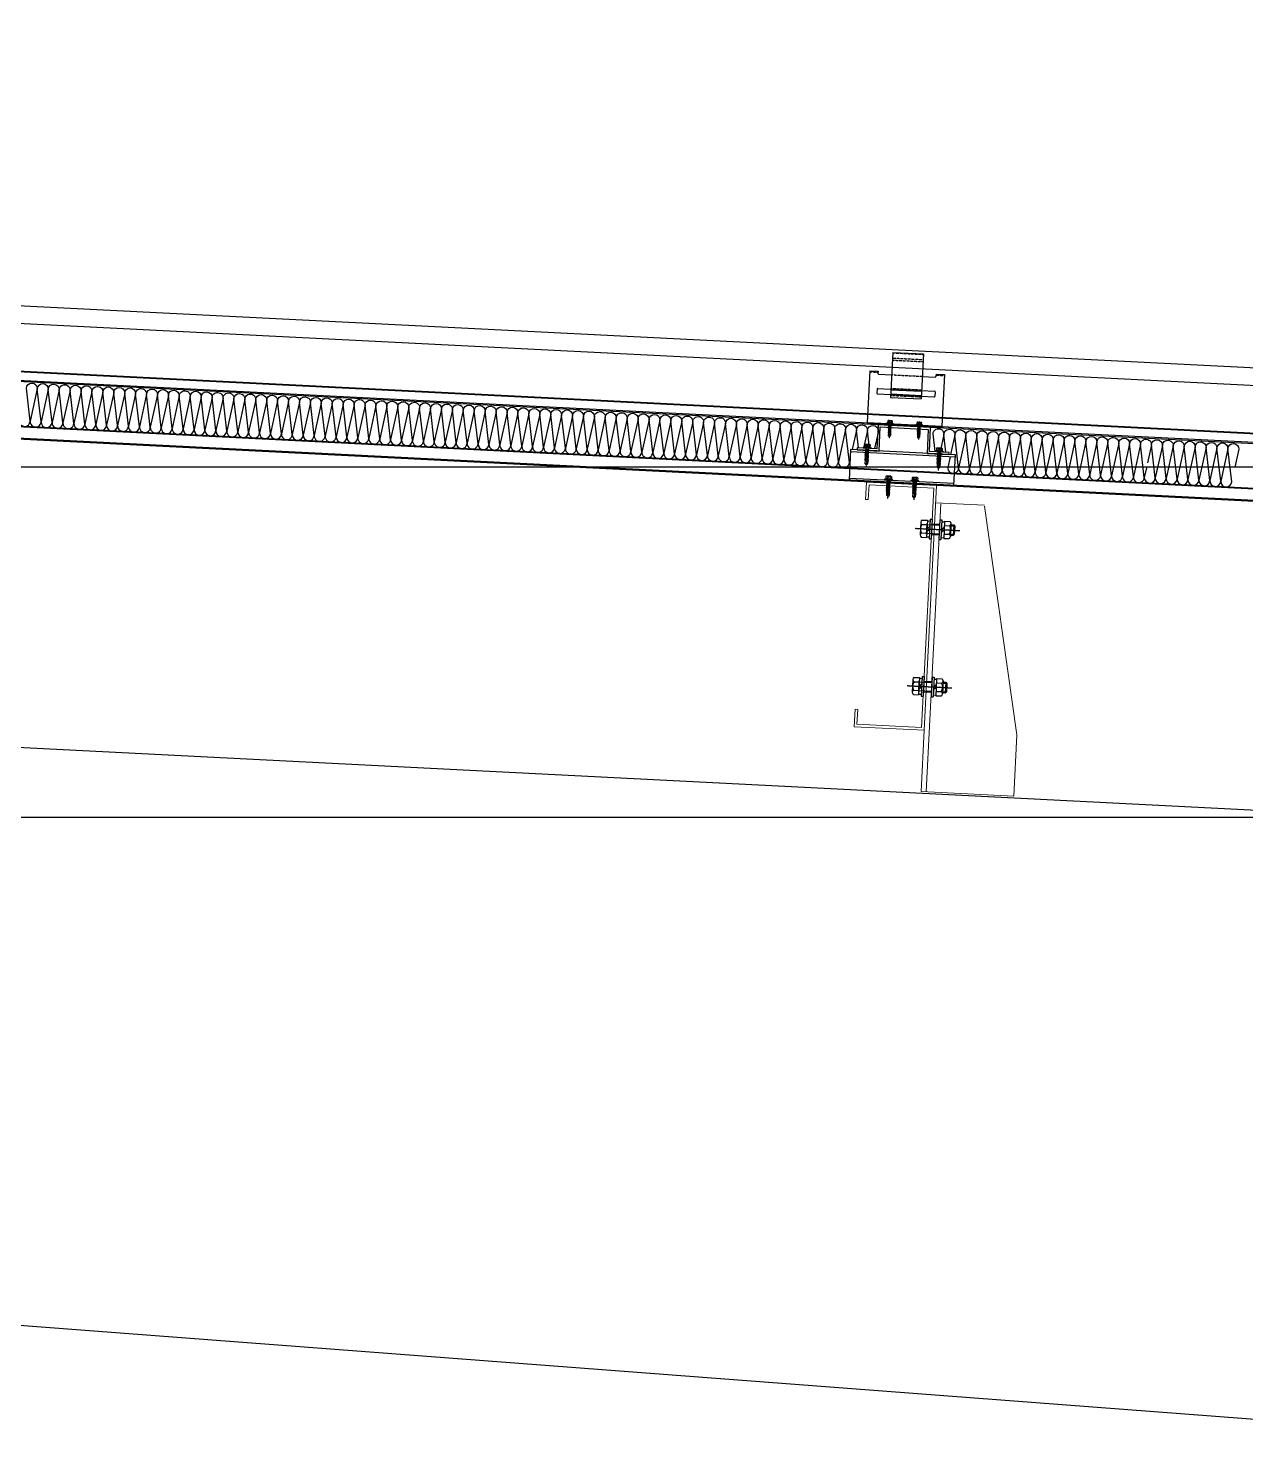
# Model space of a CAD drawing. Extents: x 220580 to 2027826, y -309201 to 71987.
# Drawn here: x 1076139 to 1077531, y -208155 to -206553 of the extents above; entities that cross this region are included whole.
import ezdxf

# ---------------------------------------------------------------- set-up
doc = ezdxf.new("R2010")
doc.units = 0
for name, pattern in [('__DASH', [0.35, 0.25, -0.1]), ('CENTER', [2, 1.25, -0.25, 0.25, -0.25]), ('CONTINUOUS0', [0]), ('CONTINUOUS1', [0]), ('DASH', [0.35, 0.25, -0.1]), ('DOTE', [2.42, 2, -0.2, 0.02, -0.2])]:
    doc.linetypes.add(name, pattern=pattern)
for name, color, linetype in [('003_THICK', 7, 'CONTINUOUS1'), ('004_THIN', 6, 'CONTINUOUS0'), ('A-AXIS-DOTE', 14, 'DOTE'), ('A-HATCH-2', 251, 'Continuous'), ('A-LIN-V', 9, 'Continuous'), ('BWM', 8, 'Continuous'), ('C18', 4, 'CENTER'), ('DIM', 173, 'Continuous'), ('pj', 4, 'Continuous'), ('SEAMLOK75 - SHEET', 6, 'Continuous'), ('ZX', 240, 'CENTER'), ('紧固件', 40, 'Continuous')]:
    doc.layers.add(name, color=color, linetype=linetype)
doc.layers.add('S-dim', color=81, linetype='Continuous', lineweight=0)
doc.layers.add('粗', color=7, linetype='Continuous', lineweight=50)

# ---------------------------------------------------------------- blocks, each defined once
blk = doc.blocks.new('55555')
at = {"layer": 'A-LIN-V', "color": 4}
for p, q in [((16150, 700), (8250, 1100)), ((16150, 0), (8250, 600))]:
    blk.add_line(p, q, dxfattribs=at)
blk = doc.blocks.new('20250917080948')
at = {"layer": 'A-AXIS-DOTE', "linetype": '__DASH', "ltscale": 2}
for p, q in [((93070.1, 15300), (-8769.3, 15300)), ((93070.1, 14900), (-8769.3, 14900))]:
    blk.add_line(p, q, dxfattribs=at)
blk = doc.blocks.new('34t65')
at = {"color": 2, "ltscale": 50}
for p, q in [((1430037, 238183.4), (1430157, 238183.4)), ((1430037, 238148.4), (1430037, 238183.4)), ((1430157, 238183.4), (1430157, 238148.4)), ((1430037, 238180.9), (1430157, 238180.9)), ((1430157, 238150.9), (1430037, 238150.9)), ((1430157, 238148.4), (1430037, 238148.4))]:
    blk.add_line(p, q, dxfattribs=at)
blk = doc.blocks.new('*U1984')
at = {"layer": 'pj'}
for p, q in [((-4.4, 0.5), (-4.4, 0)), ((4.4, 0), (-4.4, 0)), ((-4.1, 0.8), (-3.1, 1)), ((4.1, 0.8), (-4.1, 0.8)), ((-3.1, 3.9), (-3.1, 1)), ((3.1, 1), (-3.1, 1)), ((2.3, 4.2), (-2.3, 4.2)), ((-2, 0.8), (-1.5, 1)), ((-1.5, 3.9), (-1.5, 1)), ((-1.5, 0), (-1.5, -1.6)), ((1.5, 3.9), (1.5, 1)), ((2.2, 0.8), (1.5, 1)), ((1.5, 0), (1.5, -1.1)), ((3.1, 3.9), (3.1, 1)), ((4.1, 0.8), (3.1, 1)), ((4.4, 0.5), (4.4, 0)), ((-2.1, -1.9), (2.1, -1.4)), ((-2.1, -1.9), (-1.5, -1.6)), ((-2.1, -1.9), (-1.5, -2.2)), ((-2.1, -3.3), (2.1, -2.8)), ((-2.1, -3.3), (-1.5, -3)), ((-2.1, -3.3), (-1.5, -3.6)), ((-2.1, -4.7), (2.1, -4.2)), ((-2.1, -4.7), (-1.5, -4.4)), ((-2.1, -4.7), (-1.5, -5)), ((-2.1, -6.1), (2.1, -5.6)), ((-2.1, -6.1), (-1.5, -5.8)), ((-2.1, -6.1), (-1.5, -6.4)), ((-2.1, -7.5), (2.1, -7)), ((-2.1, -7.5), (-1.5, -7.2)), ((-2.1, -7.5), (-1.5, -7.8)), ((-2.1, -8.9), (2.1, -8.4)), ((-2.1, -8.9), (-1.5, -8.6)), ((-2.1, -8.9), (-1.5, -9.2)), ((-2.1, -10.3), (2.1, -9.8)), ((-2.1, -10.3), (-1.5, -10)), ((-2.1, -10.3), (-1.5, -10.6)), ((-2.1, -11.7), (2.1, -11.2)), ((-2.1, -11.7), (-1.5, -11.4)), ((-2.1, -11.7), (-1.5, -12)), ((-2.1, -13.1), (-1.5, -12.8)), ((-2.1, -13.1), (-1.1, -13)), ((-2.1, -13.1), (-1.5, -13.4)), ((-1.5, -1.6), (1.5, -1.1)), ((-1.5, -2.2), (1.5, -1.7)), ((-1.5, -2.2), (-1.5, -3)), ((-1.5, -3), (1.5, -2.5)), ((-1.5, -3.6), (1.5, -3.1)), ((-1.5, -3.6), (-1.5, -4.4)), ((-1.5, -4.4), (1.5, -3.9)), ((-1.5, -5), (1.5, -4.5)), ((-1.5, -5), (-1.5, -5.8)), ((-1.5, -5.8), (1.5, -5.3)), ((-1.5, -6.4), (1.5, -5.9)), ((-1.5, -6.4), (-1.5, -7.2)), ((-1.5, -7.2), (1.5, -6.7)), ((-1.5, -7.8), (1.5, -7.3)), ((-1.5, -7.8), (-1.5, -8.6)), ((-1.5, -8.6), (1.5, -8.1)), ((-1.5, -9.2), (1.5, -8.7)), ((-1.5, -9.2), (-1.5, -10)), ((-1.5, -10), (1.5, -9.5)), ((-1.5, -10.6), (1.5, -10.1)), ((-1.5, -10.6), (-1.5, -11.4)), ((-1.5, -11.4), (1.5, -10.9)), ((-1.5, -12), (1.5, -11.5)), ((-1.5, -12), (-1.5, -12.8)), ((-1.5, -12.8), (-1, -12.7)), ((-1.5, -13.4), (-1.5, -17.2)), ((-1.5, -13.4), (-1.3, -13.4)), ((0.6, -12.4), (1.5, -12.3)), ((0.7, -12.8), (2.1, -12.6)), ((0.7, -13), (1.5, -12.9)), ((0.7, -13.8), (1.5, -13.7)), ((0.7, -14.2), (2.1, -14)), ((0.7, -14.4), (1.5, -14.3)), ((1.5, -0.3), (1.5, -1.1)), ((2.1, -1.4), (1.5, -1.1)), ((2.1, -1.4), (1.5, -1.7)), ((1.5, -1.7), (1.5, -2.5)), ((2.1, -2.8), (1.5, -2.5)), ((2.1, -2.8), (1.5, -3.1)), ((1.5, -3.1), (1.5, -3.9)), ((2.1, -4.2), (1.5, -3.9)), ((2.1, -4.2), (1.5, -4.5)), ((1.5, -4.5), (1.5, -5.3)), ((2.1, -5.6), (1.5, -5.3)), ((2.1, -5.6), (1.5, -5.9)), ((1.5, -5.9), (1.5, -6.7)), ((2.1, -7), (1.5, -6.7)), ((2.1, -7), (1.5, -7.3)), ((1.5, -7.3), (1.5, -8.1)), ((2.1, -8.4), (1.5, -8.1)), ((2.1, -8.4), (1.5, -8.7)), ((1.5, -8.7), (1.5, -9.5)), ((2.1, -9.8), (1.5, -9.5)), ((2.1, -9.8), (1.5, -10.1)), ((1.5, -10.1), (1.5, -10.9)), ((2.1, -11.2), (1.5, -10.9)), ((2.1, -11.2), (1.5, -11.5)), ((1.5, -11.5), (1.5, -12.3)), ((2.1, -12.6), (1.5, -12.3)), ((2.1, -12.6), (1.5, -12.9)), ((1.5, -12.9), (1.5, -13.7)), ((2.1, -14), (1.5, -13.7)), ((2.1, -14), (1.5, -14.3)), ((1.5, -14.3), (1.5, -17.2)), ((0, -18.6), (-1.5, -17.2)), ((0, -18.6), (1.5, -17.2))]:
    blk.add_line(p, q, dxfattribs=at)
blk.add_lwpolyline([(0, -18.6), (0.7, -14.4), (0.7, -12.7, 0.417657), (0.4, -12.4, 0.097062), (-1, -12.7), (-1.5, -13.8)], format="xyb", dxfattribs=at)
for centre, radius, start, end in [((-4.1, 0.5), 0.3, 90, 180), ((-2.3, 3.3), 0.951, 35.4009, 144.5991), ((0, 1), 3.2, 61.0594, 118.9406), ((2.3, 3.3), 0.951, 35.4009, 144.5991), ((4.1, 0.5), 0.3, 0, 90)]:
    blk.add_arc(centre, radius, start, end, dxfattribs=at)
at = {"layer": 'ZX', "ltscale": 0.2}
blk.add_line((0, 4.9), (0, -21), dxfattribs=at)
blk = doc.blocks.new('A$C2F3B4A73')
at = {"layer": '粗', "lineweight": -2}
for p, q in [((25.2, 101.1), (60.4, 101.1)), ((25.2, 101.1), (25.2, 49.6)), ((60.4, 101.1), (60.4, 49.6)), ((0, 78.7), (9.6, 78.7)), ((0, 78.7), (0, 19.8)), ((9.6, 78.7), (9.6, 76.3)), ((10.4, 75.5), (25.2, 75.5)), ((60.4, 75.5), (75.2, 75.5)), ((76, 78.7), (85.6, 78.7)), ((76, 78.7), (76, 76.3)), ((85.6, 78.7), (85.6, 19.8)), ((9.6, 58.4), (9.6, 53.6)), ((10.4, 59.2), (25.2, 59.2)), ((10.4, 52.8), (25.2, 52.8)), ((25.2, 58.4), (60.4, 58.4)), ((25.2, 53.6), (60.4, 53.6)), ((25.2, 49.6), (60.4, 49.6)), ((60.4, 59.2), (75.2, 59.2)), ((60.4, 52.8), (75.2, 52.8)), ((76, 58.4), (76, 53.6)), ((0, 19.8), (85.6, 19.8)), ((0, 18.8), (0, 19.8)), ((0, 18.8), (85.6, 18.8)), ((14.4, 19.8), (14.4, 18.8)), ((71.2, 19.8), (71.2, 18.8)), ((85.6, 19.8), (85.6, 18.8))]:
    blk.add_line(p, q, dxfattribs=at)
at = {"layer": '粗', "linetype": 'DASH', "lineweight": -2}
for p, q in [((25.2, 100.6), (60.4, 100.6)), ((25.2, 94.7), (60.4, 94.7)), ((25.2, 92.3), (60.4, 92.3)), ((0, 77.7), (9.6, 77.7)), ((25.2, 75.5), (60.4, 75.5)), ((76, 77.7), (85.6, 77.7)), ((25.2, 60), (60.4, 60)), ((25.2, 59.2), (60.4, 59.2)), ((25.2, 52.8), (60.4, 52.8)), ((25.2, 52), (60.4, 52)), ((16, 19.8), (16, 18.8)), ((21.6, 19.8), (21.6, 18.8)), ((29.6, 19.8), (29.6, 18.8)), ((35.2, 19.8), (35.2, 18.8)), ((50.4, 19.8), (50.4, 18.8)), ((56, 19.8), (56, 18.8)), ((64, 19.8), (64, 18.8)), ((69.6, 19.8), (69.6, 18.8))]:
    blk.add_line(p, q, dxfattribs=at)
at = {"layer": '粗', "lineweight": -2}
for centre, start, end in [((10.4, 76.3), 180, 270), ((75.2, 76.3), 270, 0), ((10.4, 58.4), 90, 180), ((10.4, 53.6), 180, 270), ((75.2, 58.4), 0, 90), ((75.2, 53.6), 270, 0)]:
    blk.add_arc(centre, 0.8, start, end, dxfattribs=at)
at = {"layer": '紧固件', "color": 2, "yscale": 0.8, "zscale": 0.8}
for p, xscale in [((26.1, 19.8), 0.8), ((59.5, 19.8), -0.8)]:
    blk.add_blockref('*U1984', p, dxfattribs=dict(at, xscale=xscale))
blk = doc.blocks.new('A$C51791418')
blk.add_blockref('A$C2F3B4A73', (-42.8, -15.8))
blk = doc.blocks.new('*U1987')
at = {"layer": '003_THICK', "color": 2}
for points in [[(-11, 13.1, 0.611769), (-11, 6.5, 0.611769)], [(-11, 6.5, 0.305859), (-11, -6.5, 0.305859)], [(31.2, 6.5, 0.61177), (31.2, 13.1, 0.61177)], [(31.2, -6.5, 0.305858), (31.2, 6.5, 0.305858)], [(-11, -6.5, 0.611769), (-11, -13.1, 0.611769)], [(31.2, -13.1, 0.61177), (31.2, -6.5, 0.61177)]]:
    blk.add_lwpolyline(points, format="xyb", dxfattribs=at)
for points in [[(-13, 9.8), (-13, -9.8)], [(-11, 13.1), (-3, 13.1)], [(-11, 6.5), (-3, 6.5)], [(-3.6, 8), (-3.6, -8)], [(-3, 13.1), (-3, -13.1)], [(-3, 12.1), (1.1, 12.1)], [(-3, 0), (1.1, 4.1)], [(-3, -4.1), (1.1, 0)], [(1.1, 15), (4.1, 15)], [(1.1, 15), (1.1, -15)], [(4.1, 15), (4.1, -15)], [(4.1, 8), (16.1, 8)], [(16.1, 15), (16.1, -15)], [(16.1, 15), (19.1, 15)], [(19.1, 15), (19.1, -15)], [(19.1, 12.1), (23.2, 12.1)], [(19.1, 0), (23.2, 4.1)], [(23.2, 13.1), (23.2, -13.1)], [(23.2, 13.1), (31.2, 13.1)], [(23.2, 6.5), (31.2, 6.5)], [(33.2, 9.8), (33.2, -9.8)], [(33.2, 8), (37.5, 8)], [(37.5, 8), (37.5, -8)], [(37.5, 8), (39, 6.5)], [(39, 6.5), (39, -6.5)], [(-11, -6.5), (-3, -6.5)], [(-11, -13.1), (-3, -13.1)], [(-3, -12.1), (1.1, -12.1)], [(1.1, -15), (4.1, -15)], [(4.1, -8), (16.1, -8)], [(16.1, -15), (19.1, -15)], [(19.1, -4.1), (23.2, 0)], [(19.1, -12.1), (23.2, -12.1)], [(23.2, -6.5), (31.2, -6.5)], [(23.2, -13.1), (31.2, -13.1)], [(33.2, -8), (37.5, -8)], [(37.5, -8), (39, -6.5)]]:
    blk.add_lwpolyline(points, dxfattribs=at)
at = {"layer": '004_THIN', "color": 2}
for points in [[(-3.6, 6.5), (16.1, 6.5)], [(33.2, 6.5), (39, 6.5)], [(-3.6, -6.5), (16.1, -6.5)], [(33.2, -6.5), (39, -6.5)]]:
    blk.add_lwpolyline(points, dxfattribs=at)
at = {"layer": 'C18', "color": 1, "ltscale": 0.6}
blk.add_lwpolyline([(-21, 0), (47, 0)], dxfattribs=at)
blk = doc.blocks.new('1112')
at = {"color": 2}
blk.add_lwpolyline([(1432456, 238570.9), (1432478.5, 238570.9), (1432478.5, 238598.4), (1432538.5, 238598.4), (1432538.5, 238570.9), (1432561, 238570.9), (1432561, 238568.4), (1432536, 238568.4), (1432536, 238595.9), (1432481, 238595.9), (1432481, 238568.4), (1432456, 238568.4)], close=True, dxfattribs=at)
at = {"layer": 'S-dim', "ltscale": 10}
for p, q in [((1432412.5, 238511.6), (1432362.5, 238252.3)), ((1432412.5, 238512.7), (1432468.5, 238512.7)), ((1432462.5, 238511.6), (1432462.5, 238182.3)), ((1432362.5, 238252.3), (1432362.5, 238182.3)), ((1432468.5, 238252.3), (1432468.5, 238182.3)), ((1432362.5, 238182.3), (1432468.5, 238182.3))]:
    blk.add_line(p, q, dxfattribs=at)
at = {"layer": 'S-dim', "color": 6, "ltscale": 10}
blk.add_lwpolyline([(1432548.5, 238512.3), (1432548.5, 238532.3), (1432468.5, 238532.3), (1432468.5, 238252.3), (1432548.5, 238252.3), (1432548.5, 238272.3), (1432545.5, 238272.3), (1432545.5, 238255.3), (1432471.5, 238255.3), (1432471.5, 238529.3), (1432545.5, 238529.3), (1432545.5, 238512.3)], close=True, dxfattribs=at)
blk.add_blockref('34t65', (2411.5, 385))
at = {"xscale": -0.7500000000000001, "yscale": 0.7500000000000001, "zscale": 0.7500000000000001, "rotation": 359.9999999722328}
for p in [(1432474.6, 238482.3), (1432474.6, 238302.3)]:
    blk.add_blockref('*U1987', p, dxfattribs=at)
at = {"layer": 'SEAMLOK75 - SHEET', "xscale": -1}
blk.add_blockref('A$C51791418', (1432508.5, 238596.4), dxfattribs=at)
at = {"layer": '紧固件', "xscale": -1.023999999801318, "yscale": 1.023999999801318, "zscale": 1.023999999801318}
for p in [(1432467.3, 238570.9), (1432549.8, 238570.9, 0), (1432493.5, 238535.9), (1432523.5, 238535.9)]:
    blk.add_blockref('*U1984', p, dxfattribs=at)
blk = doc.blocks.new('3e34t5')
at = {"rotation": 2.880377552740777}
blk.add_blockref('1112', (-172572.5, -58130.3), dxfattribs=at)
blk = doc.blocks.new('wm')
at = {"color": 1, "ltscale": 50}
for p, q in [((1253656.3, 252531.4), (1245914.8, 252141.9)), ((1253656.3, 252529.9), (1245914.8, 252140.4))]:
    blk.add_line(p, q, dxfattribs=at)
at = {"color": 4, "ltscale": 50}
for p, q in [((1245914.8, 252089.2), (1253656.3, 252478.7, 0)), ((1245914.8, 252088.4), (1253656.3, 252477.9, 0)), ((1245914.8, 252075), (1253656.3, 252464.5, 0)), ((1245914.8, 252074.2), (1253656.3, 252463.7, 0))]:
    blk.add_line(p, q, dxfattribs=at)
at = {"color": 2, "ltscale": 50}
blk.add_line((1245914.8, 252075.3), (1253656.3, 252464.8, 0), dxfattribs=at)
at = {"layer": 'BWM', "elevation": 0}
for points in [[(1247326.7, 252166.5, -1), (1247314.2, 252165.9), (1247318.5, 252203.6, 1), (1247306.1, 252203), (1247314.2, 252165.9, -1), (1247301.7, 252165.3), (1247306.1, 252203, 1), (1247293.6, 252202.4), (1247301.7, 252165.3, -1), (1247289.2, 252164.6), (1247293.6, 252202.4, 1), (1247281.1, 252201.8), (1247289.2, 252164.6, -1), (1247276.7, 252164), (1247281.1, 252201.8, 1), (1247268.6, 252201.1), (1247276.7, 252164, -1), (1247264.2, 252163.4), (1247268.6, 252201.1, 1), (1247256.1, 252200.5), (1247264.2, 252163.4, -1), (1247251.8, 252162.8), (1247256.1, 252200.5, 1), (1247243.6, 252199.9), (1247251.8, 252162.8, -1), (1247239.3, 252162.1), (1247243.6, 252199.9, 1), (1247231.1, 252199.2), (1247239.3, 252162.1, -1), (1247226.8, 252161.5), (1247231.1, 252199.2, 1), (1247218.7, 252198.6), (1247226.8, 252161.5, -1), (1247214.3, 252160.9), (1247218.7, 252198.6, 1), (1247206.2, 252198), (1247214.3, 252160.9, -1), (1247201.8, 252160.2), (1247206.2, 252198, 1), (1247193.7, 252197.4), (1247201.8, 252160.2, -1), (1247189.3, 252159.6), (1247193.7, 252197.4, 1), (1247181.2, 252196.7), (1247189.3, 252159.6, -1), (1247176.9, 252159), (1247181.2, 252196.7, 1), (1247168.7, 252196.1), (1247176.9, 252159, -1), (1247164.4, 252158.4), (1247168.7, 252196.1, 1), (1247156.2, 252195.5), (1247164.4, 252158.4, -1), (1247151.9, 252157.7), (1247156.2, 252195.5, 1), (1247143.8, 252194.8), (1247151.9, 252157.7, -1), (1247139.4, 252157.1), (1247143.8, 252194.8, 1), (1247131.3, 252194.2), (1247139.4, 252157.1, -1), (1247126.9, 252156.5), (1247131.3, 252194.2, 1), (1247118.8, 252193.6), (1247126.9, 252156.5, -1), (1247114.4, 252155.8), (1247118.8, 252193.6, 1), (1247106.3, 252193), (1247114.4, 252155.8, -1), (1247102, 252155.2), (1247106.3, 252193, 1), (1247093.8, 252192.3), (1247102, 252155.2, -1), (1247089.5, 252154.6), (1247093.8, 252192.3, 1), (1247081.3, 252191.7), (1247089.5, 252154.6, -1), (1247077, 252154), (1247081.3, 252191.7, 1), (1247068.9, 252191.1), (1247077, 252154, -1), (1247064.5, 252153.3), (1247068.9, 252191.1, 1), (1247056.4, 252190.4), (1247064.5, 252153.3, -1), (1247052, 252152.7), (1247056.4, 252190.4, 1), (1247043.9, 252189.8), (1247052, 252152.7, -1), (1247039.5, 252152.1), (1247043.9, 252189.8, 1), (1247031.4, 252189.2), (1247039.5, 252152.1, -1), (1247027, 252151.4), (1247031.4, 252189.2, 1), (1247018.9, 252188.6), (1247027, 252151.4, -1), (1247014.6, 252150.8), (1247018.9, 252188.6, 1), (1247006.4, 252187.9), (1247014.6, 252150.8, -1), (1247002.1, 252150.2), (1247006.4, 252187.9, 1), (1246993.9, 252187.3), (1247002.1, 252150.2, -1), (1246989.6, 252149.6), (1246993.9, 252187.3, 1), (1246981.5, 252186.7), (1246989.6, 252149.6, -1), (1246977.1, 252148.9), (1246981.5, 252186.7, 1), (1246969, 252186.1), (1246977.1, 252148.9, -1), (1246964.6, 252148.3), (1246969, 252186.1, 1), (1246956.5, 252185.4), (1246964.6, 252148.3, -1), (1246952.1, 252147.7), (1246956.5, 252185.4, 1), (1246944, 252184.8), (1246952.1, 252147.7, -1), (1246939.7, 252147), (1246944, 252184.8, 1), (1246931.5, 252184.2), (1246939.7, 252147, -1), (1246927.2, 252146.4), (1246931.5, 252184.2, 1), (1246919, 252183.5), (1246927.2, 252146.4, -1), (1246914.7, 252145.8), (1246919, 252183.5, 1), (1246906.6, 252182.9), (1246914.7, 252145.8, -1), (1246902.2, 252145.2), (1246906.6, 252182.9, 1), (1246894.1, 252182.3), (1246902.2, 252145.2, -1), (1246889.7, 252144.5), (1246894.1, 252182.3, 1), (1246881.6, 252181.7), (1246889.7, 252144.5, -1), (1246877.2, 252143.9), (1246881.6, 252181.7, 1), (1246869.1, 252181), (1246877.2, 252143.9, -1), (1246864.8, 252143.3), (1246869.1, 252181, 1), (1246856.6, 252180.4), (1246864.8, 252143.3, -1), (1246852.3, 252142.6), (1246856.6, 252180.4, 1), (1246844.1, 252179.8), (1246852.3, 252142.6, -1), (1246839.8, 252142), (1246844.1, 252179.8, 1), (1246831.7, 252179.1), (1246839.8, 252142, -1), (1246827.3, 252141.4), (1246831.7, 252179.1, 1), (1246819.2, 252178.5), (1246827.3, 252141.4, -1), (1246814.8, 252140.8), (1246819.2, 252178.5, 1), (1246806.7, 252177.9), (1246814.8, 252140.8, -1), (1246802.3, 252140.1), (1246806.7, 252177.9, 1), (1246794.2, 252177.3), (1246802.3, 252140.1, -1), (1246789.8, 252139.5), (1246794.2, 252177.3, 1), (1246781.7, 252176.6), (1246789.8, 252139.5, -1), (1246777.4, 252138.9), (1246781.7, 252176.6, 1), (1246769.2, 252176), (1246777.4, 252138.9, -1), (1246764.9, 252138.3), (1246769.2, 252176, 1), (1246756.7, 252175.4), (1246764.9, 252138.3, -1), (1246752.4, 252137.6), (1246756.7, 252175.4, 1), (1246744.3, 252174.7), (1246752.4, 252137.6, -1), (1246739.9, 252137), (1246744.3, 252174.7, 1), (1246731.8, 252174.1), (1246739.9, 252137, -1), (1246727.4, 252136.4), (1246731.8, 252174.1, 1), (1246719.3, 252173.5), (1246727.4, 252136.4, -1), (1246714.9, 252135.7), (1246719.3, 252173.5, 1), (1246706.8, 252172.9), (1246714.9, 252135.7, -1), (1246702.5, 252135.1), (1246706.8, 252172.9, 1), (1246694.3, 252172.2), (1246702.5, 252135.1, -1), (1246690, 252134.5), (1246694.3, 252172.2, 1), (1246681.8, 252171.6), (1246690, 252134.5, -1), (1246677.5, 252133.9), (1246681.8, 252171.6, 1), (1246669.4, 252171), (1246677.5, 252133.9, -1), (1246665, 252133.2), (1246669.4, 252171, 1), (1246656.9, 252170.3), (1246665, 252133.2, -1), (1246652.5, 252132.6), (1246656.9, 252170.3, 1), (1246644.4, 252169.7), (1246652.5, 252132.6, -1), (1246640, 252132), (1246644.4, 252169.7, 1), (1246631.9, 252169.1), (1246640, 252132, -1), (1246627.6, 252131.3), (1246631.9, 252169.1, 1), (1246619.4, 252168.5), (1246627.6, 252131.3, -1), (1246615.1, 252130.7), (1246619.4, 252168.5, 1), (1246606.9, 252167.8), (1246615.1, 252130.7, -1), (1246602.6, 252130.1), (1246606.9, 252167.8, 1), (1246594.5, 252167.2), (1246602.6, 252130.1, -1), (1246590.1, 252129.5), (1246594.5, 252167.2, 1), (1246582, 252166.6), (1246590.1, 252129.5, -1), (1246577.6, 252128.8), (1246582, 252166.6, 1), (1246569.5, 252166), (1246577.6, 252128.8, -1), (1246565.1, 252128.2), (1246569.5, 252166, 1), (1246557, 252165.3), (1246565.1, 252128.2, -1), (1246552.6, 252127.6), (1246557, 252165.3, 1), (1246544.5, 252164.7), (1246552.6, 252127.6, -1), (1246540.2, 252126.9), (1246544.5, 252164.7, 1), (1246532, 252164.1), (1246540.2, 252126.9, -1), (1246527.7, 252126.3), (1246532, 252164.1, 1), (1246519.5, 252163.4), (1246527.7, 252126.3, -1), (1246515.2, 252125.7), (1246519.5, 252163.4, 1), (1246507.1, 252162.8), (1246515.2, 252125.7, -1), (1246502.7, 252125.1), (1246507.1, 252162.8, 1), (1246494.6, 252162.2), (1246502.7, 252125.1, -1), (1246490.2, 252124.4), (1246494.6, 252162.2, 1), (1246482.1, 252161.6), (1246490.2, 252124.4, -1), (1246477.7, 252123.8), (1246482.1, 252161.6, 1), (1246469.6, 252160.9), (1246477.7, 252123.8, -1), (1246465.3, 252123.2), (1246469.6, 252160.9, 1), (1246457.1, 252160.3), (1246465.3, 252123.2, -1), (1246452.8, 252122.5), (1246457.1, 252160.3, 1), (1246444.6, 252159.7), (1246452.8, 252122.5, -1), (1246440.3, 252121.9), (1246444.6, 252159.7, 1), (1246432.2, 252159), (1246440.3, 252121.9, -1), (1246427.8, 252121.3), (1246432.2, 252159, 1), (1246419.7, 252158.4), (1246427.8, 252121.3, -1), (1246415.3, 252120.7), (1246419.7, 252158.4, 1), (1246407.2, 252157.8), (1246415.3, 252120.7, -1), (1246402.8, 252120), (1246407.2, 252157.8, 1), (1246394.7, 252157.2), (1246402.8, 252120, -1), (1246390.4, 252119.4), (1246394.7, 252157.2, 1), (1246382.2, 252156.5), (1246390.4, 252119.4, -1), (1246377.9, 252118.8), (1246382.2, 252156.5, 1), (1246369.7, 252155.9), (1246374.6, 252133.5)], [(1246262.8, 252125.4), (1246265.5, 252113.1, -1), (1246253, 252112.5), (1246257.4, 252150.2, 1), (1246244.9, 252149.6), (1246253, 252112.5, -1), (1246240.5, 252111.9), (1246244.9, 252149.6, 1), (1246232.4, 252149), (1246240.5, 252111.9, -1), (1246228.1, 252111.2), (1246232.4, 252149, 1), (1246219.9, 252148.4), (1246228.1, 252111.2, -1), (1246215.6, 252110.6), (1246219.9, 252148.4, 1), (1246207.4, 252147.7), (1246215.6, 252110.6, -1), (1246203.1, 252110), (1246207.4, 252147.7, 1), (1246195, 252147.1), (1246203.1, 252110, -1), (1246190.6, 252109.4), (1246195, 252147.1, 1), (1246182.5, 252146.5), (1246190.6, 252109.4, -1), (1246178.1, 252108.7), (1246182.5, 252146.5, 1), (1246170, 252145.9), (1246178.1, 252108.7, -1), (1246165.6, 252108.1), (1246170, 252145.9, 1), (1246157.5, 252145.2), (1246165.6, 252108.1, -1), (1246153.2, 252107.5), (1246157.5, 252145.2, 1), (1246145, 252144.6), (1246153.2, 252107.5, -1), (1246140.7, 252106.8), (1246145, 252144.6, 1), (1246132.5, 252144), (1246140.7, 252106.8, -1), (1246128.2, 252106.2), (1246132.5, 252144, 1), (1246120.1, 252143.3), (1246128.2, 252106.2, -0.619976), (1246118.4, 252100.7, -0.619976)], [(1246267.5, 252130.6), (1246269.9, 252150.9, 1), (1246257.4, 252150.2), (1246262.3, 252127.8)], [(1246280, 252131.2), (1246282.3, 252151.5, 1), (1246269.9, 252150.9), (1246274.2, 252130.9)], [(1246354.9, 252135), (1246357.3, 252155.3, 1), (1246344.8, 252154.6), (1246349.1, 252134.7)], [(1246367.4, 252135.6), (1246369.7, 252155.9, 1), (1246357.3, 252155.3), (1246361.6, 252135.3)], [(1246025.6, 252113.4), (1246028.3, 252101.2, -1), (1246015.8, 252100.6), (1246020.2, 252138.3, 1), (1246007.7, 252137.7), (1246015.8, 252100.6, -1), (1246003.3, 252099.9), (1246007.7, 252137.7, 1), (1245995.2, 252137.1), (1246003.3, 252099.9, -1), (1245990.9, 252099.3), (1245995.2, 252137.1, 1), (1245982.7, 252136.4), (1245990.9, 252099.3, -1), (1245978.4, 252098.7), (1245982.7, 252136.4, 1), (1245970.2, 252135.8), (1245978.4, 252098.7, -1), (1245965.9, 252098.1), (1245970.2, 252135.8, 1), (1245957.8, 252135.2), (1245965.9, 252098.1, -1), (1245953.4, 252097.4), (1245957.8, 252135.2, 1), (1245945.3, 252134.5), (1245953.4, 252097.4, -1), (1245940.9, 252096.8), (1245945.3, 252134.5, 1), (1245932.8, 252133.9), (1245937.3, 252113.3)], [(1246038.1, 252114.1), (1246040.8, 252101.8, -1), (1246028.3, 252101.2), (1246032.7, 252138.9, 1), (1246020.2, 252138.3), (1246028.3, 252101.2, -1), (1246015.8, 252100.6), (1246020.2, 252138.3, 0.35197), (1246015, 252144.2, 0.35197)], [(1246125.5, 252118.4), (1246128.2, 252106.2, -1), (1246115.7, 252105.6), (1246120.1, 252143.3, 1), (1246107.6, 252142.7), (1246115.7, 252105.6, -1), (1246103.2, 252105), (1246107.6, 252142.7, 1), (1246095.1, 252142.1), (1246103.2, 252105, -1), (1246090.7, 252104.3), (1246095.1, 252142.1, 1), (1246082.6, 252141.5), (1246090.7, 252104.3, -1), (1246078.2, 252103.7), (1246082.6, 252141.5, 1), (1246070.1, 252140.8), (1246078.2, 252103.7, -1), (1246065.8, 252103.1), (1246070.1, 252140.8, 1), (1246057.6, 252140.2), (1246065.8, 252103.1, -1), (1246053.3, 252102.4), (1246057.6, 252140.2, 1), (1246045.1, 252139.6), (1246053.3, 252102.4, -1), (1246040.8, 252101.8), (1246045.1, 252139.6, 1), (1246032.7, 252138.9), (1246037.2, 252118.3)]]:
    blk.add_lwpolyline(points, format="xyb", dxfattribs=at)
at = {"layer": 'SEAMLOK75 - SHEET'}
for p, q in [((1245714.8, 252216.6, 0), (1253637.8, 252615.2, 0)), ((1245715.8, 252196.6, 0), (1253632.2, 252594.9, 0)), ((1253638.9, 252541.2, 0), (1245718.5, 252142.7, 0)), ((1253641.6, 252540.3, 0), (1245718.6, 252141.7, 0))]:
    blk.add_line(p, q, dxfattribs=at)
at = {"layer": 'A-HATCH-2'}
blk.add_blockref('3e34t5', (178.6, 9, 0), dxfattribs=at)
blk = doc.blocks.new('A$Ce490932c')
at = {"layer": 'A-HATCH-2', "xscale": -1, "rotation": 5.349434551327192e-05}
blk.add_blockref('wm', (1273206.9, -250062.2), dxfattribs=at)

msp = doc.modelspace()

# ---------------------------------------------------------------- linework, layer by layer
at = {"layer": 'A-AXIS-DOTE', "linetype": '__DASH', "ltscale": 2}
for p, q in [((1138119.1, -207054.8), (1036279.6, -207054.8)), ((1138119.1, -207454.8), (1036279.6, -207454.8))]:
    msp.add_line(p, q, dxfattribs=at)

# ---------------------------------------------------------------- block references
at = {"ltscale": 1000}
msp.add_blockref('20250917080948', (1045048.9, -222354.8), dxfattribs=at)
at = {"layer": 'A-LIN-V'}
msp.add_blockref('55555', (1061548.9, -208154.8), dxfattribs=at)
at = {"layer": 'DIM', "ltscale": 2000}
msp.add_blockref('A$Ce490932c', (1050248.9, -209104.8), dxfattribs=at)

doc.saveas('drawing.dxf')
